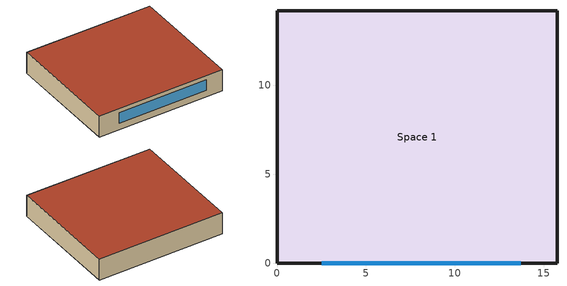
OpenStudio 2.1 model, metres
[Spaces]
Space 1
 floor ground: 15.74,14.2 15.74,0 0,0 0,14.2 z0
 wall outside: 15.74,14.2 0,14.2 0,0 15.74,0 15.74,14.2 z0:2.74
 window: 2.51,0 13.7,0 z0.85:2.21
 roof outside: 15.74,0 15.74,14.2 0,14.2 0,0 z2.74
[Site]
Denver Intl Ap: Latitude {deg}=39.83; Longitude {deg}=-104.65; Time Zone {hr}=-7; Elevation {m}=1650
[SizingPeriod:DesignDay] Sky Clearness=0; Rain Indicator=0; Snow Indicator=0; Day of Month=21; Daylight Saving Time Indicator=0; Dry-Bulb Temperature Range Modifier Type=DefaultMultipliers
Name | Maximum Dry-Bulb Temperature {C} | Daily Dry-Bulb Temperature Range {deltaC} | Humidity Indicating Conditions at Maximum Dry-Bulb | Barometric Pressure {Pa} | Wind Speed {m/s} | Wind Direction {deg} | Month | Day Type | Humidity Indicating Type | Solar Model Indicator | ASHRAE Taub | ASHRAE Taud
Denver Centennial  Golden   N Ann Clg .4% Condns WB=>MDB | 27.3 | 15.2 | 18.4 | 81198 | 4.9 | 0 | 7 | SummerDesignDay | Wetbulb | ASHRAETau | 0.424 | 2.025
Denver Centennial  Golden   N Ann Clg .4% Condns Enth=>MDB | 27.3 | 15.2 | 59700 | 81198 | 4.9 | 0 | 7 | SummerDesignDay | Enthalpy | ASHRAETau | 0.424 | 2.025
Denver Centennial  Golden   N Ann Htg 99.6% Condns DB | -18.8 | 0 | -18.8 | 81198 | 3 | 340 | 12 | WinterDesignDay | Wetbulb | ASHRAEClearSky
Denver Centennial  Golden   N Ann Clg .4% Condns DB=>MWB | 33 | 15.2 | 15.7 | 81198 | 4.9 | 0 | 7 | SummerDesignDay | Wetbulb | ASHRAETau | 0.424 | 2.025
Denver Centennial  Golden   N Ann Hum_n 99.6% Condns DP=>MCDB | -10.9 | 0 | -21.6 | 81198 | 3 | 340 | 12 | WinterDesignDay | Dewpoint | ASHRAEClearSky
Denver Centennial  Golden   N Ann Htg Wind 99.6% Condns WS=>MCDB | 3.9 | 0 | 3.9 | 81198 | 12.2 | 340 | 12 | WinterDesignDay | Wetbulb | ASHRAEClearSky
Denver Centennial  Golden   N Ann Clg .4% Condns DP=>MDB | 20.2 | 15.2 | 16.1 | 81198 | 4.9 | 0 | 7 | SummerDesignDay | Dewpoint | ASHRAETau | 0.424 | 2.025
Denver Intl Ap Ann Htg 99.6% Condns DB | -17.4 | 0 | -17.4 | 83011 | 3.3 | 160 | 12 | WinterDesignDay | Wetbulb | ASHRAEClearSky
Denver Intl Ap Ann Clg .4% Condns WB=>MDB | 27.3 | 15.2 | 18.3 | 83011 | 4.2 | 80 | 7 | SummerDesignDay | Wetbulb | ASHRAETau | 0.424 | 2.012
Denver Intl Ap Ann Clg .4% Condns Enth=>MDB | 27 | 15.2 | 58300 | 83011 | 4.2 | 80 | 7 | SummerDesignDay | Enthalpy | ASHRAETau | 0.424 | 2.012
Denver Intl Ap Ann Htg Wind 99.6% Condns WS=>MCDB | 1.8 | 0 | 1.8 | 83011 | 14.1 | 160 | 12 | WinterDesignDay | Wetbulb | ASHRAEClearSky
Denver Intl Ap Ann Hum_n 99.6% Condns DP=>MCDB | -11.7 | 0 | -21.5 | 83011 | 3.3 | 160 | 12 | WinterDesignDay | Dewpoint | ASHRAEClearSky
Denver Intl Ap Ann Clg .4% Condns DP=>MDB | 19.9 | 15.2 | 16 | 83011 | 4.2 | 80 | 7 | SummerDesignDay | Dewpoint | ASHRAETau | 0.424 | 2.012
Denver Intl Ap Ann Clg .4% Condns DB=>MWB | 34.6 | 15.2 | 15.7 | 83011 | 4.2 | 80 | 7 | SummerDesignDay | Wetbulb | ASHRAETau | 0.424 | 2.012
[Building]
Medium Office: North Axis {deg}=-0; Space Type=ASHRAE 189.1-2009 ClimateZone 4-8 MediumOffice; Default Construction Set=ASHRAE 189.1-2009 ClimateZone 4-5 (mdoff) ConstSet
[ClimateZones]
Climate Zone Institution Name 1=ASHRAE; Climate Zone Document Name 1=ANSI/ASHRAE Standard 169; Climate Zone Document Year 1=2006; Climate Zone Institution Name 2=CEC; Climate Zone Document Name 2=California Climate Zone Descriptions; Climate Zone Document Year 2=1995
[Construction]
000 ExtSlabCarpet 4in ClimateZone 1-8: MAT-CC05 4 HW CONCRETE, CP02 CARPET PAD
000 Exterior Door: 000 F08 Metal surface, 000 I01 25mm insulation board
000 Exterior Window: 000 Clear 3mm, 000 Air 13mm, 000 Clear 3mm
000 Interior Ceiling: 000 M11 100mm lightweight concrete, 000 F05 Ceiling air space resistance, 000 F16 Acoustic tile
000 Interior Door; 000 Interior Partition: 000 G05 25mm wood
000 Interior Floor: 000 F16 Acoustic tile, 000 F05 Ceiling air space resistance, 000 M11 100mm lightweight concrete
000 Interior Wall: 000 G01a 19mm gypsum board, 000 F04 Wall air space resistance, 000 G01a 19mm gypsum board
000 Interior Window: 000 Clear 3mm
ASHRAE 189.1-2009 ExtRoof IEAD ClimateZone 2-5: Roof Membrane, Roof Insulation [21], Metal Decking
ASHRAE 189.1-2009 ExtWall SteelFrame ClimateZone 4-8: MAT-SHEATH, Wall Insulation [39], 1/2IN Gypsum
ASHRAE 189.1-2009 ExtWindow ClimateZone 4-5: Theoretical Glass [207]
[DefaultConstructionSet]
ASHRAE 189.1-2009 ClimateZone 4-5 (mdoff) ConstSet: Default Exterior Surface Constructions=ASHRAE 189.1-2009 ClimateZone 4-5 (mdoff) Exterior DefSurfCons; Default Interior Surface Constructions=000 Interior DefSurfCons; Default Ground Contact Surface Constructions=000 Ground DefSurfCons; Default Exterior SubSurface Constructions=ASHRAE 189.1-2009 ClimateZone 4-5 (mdoff) Exterior DefSubCons; Default Interior SubSurface Constructions=000 Interior DefSubCons; Interior Partition Construction=000 Interior Partition
[DefaultSubSurfaceConstructions] Glass Door Construction=000 Exterior Window; Skylight Construction=000 Exterior Window; Tubular Daylight Dome Construction=000 Interior Window; Tubular Daylight Diffuser Construction=000 Interior Window
Name | Fixed Window Construction | Operable Window Construction | Door Construction
000 Interior DefSubCons | 000 Interior Window | 000 Interior Window | 000 Interior Door
ASHRAE 189.1-2009 ClimateZone 4-5 (mdoff) Exterior DefSubCons | ASHRAE 189.1-2009 ExtWindow ClimateZone 4-5 | ASHRAE 189.1-2009 ExtWindow ClimateZone 4-5 | 000 Exterior Door
[DefaultSurfaceConstructions]
Name | Floor Construction | Wall Construction | Roof Ceiling Construction
000 Ground DefSurfCons | 000 ExtSlabCarpet 4in ClimateZone 1-8 | 000 ExtSlabCarpet 4in ClimateZone 1-8 | 000 ExtSlabCarpet 4in ClimateZone 1-8
000 Interior DefSurfCons | 000 Interior Floor | 000 Interior Wall | 000 Interior Ceiling
ASHRAE 189.1-2009 ClimateZone 4-5 (mdoff) Exterior DefSurfCons | 000 ExtSlabCarpet 4in ClimateZone 1-8 | ASHRAE 189.1-2009 ExtWall SteelFrame ClimateZone 4-8 | ASHRAE 189.1-2009 ExtRoof IEAD ClimateZone 2-5
[Material]
Name | Roughness | Thickness | Conductivity | Density | Specific Heat | Thermal Absorptance | Solar Absorptance | Visible Absorptance
000 F08 Metal surface | Smooth | 0.0008 | 45.28 | 7824 | 500
000 F16 Acoustic tile | MediumSmooth | 0.0191 | 0.06 | 368 | 590
000 G01a 19mm gypsum board | MediumSmooth | 0.019 | 0.16 | 800 | 1090
000 G05 25mm wood | MediumSmooth | 0.0254 | 0.15 | 608 | 1630
000 I01 25mm insulation board | MediumRough | 0.0254 | 0.03 | 43 | 1210
000 M11 100mm lightweight concrete | MediumRough | 0.1016 | 0.53 | 1280 | 840
1/2IN Gypsum | Smooth | 0.0127 | 0.16 | 784.9 | 830 | 0.9 | 0.92 | 0.92
MAT-CC05 4 HW CONCRETE | Rough | 0.1016 | 1.311 | 2240 | 836.8 | 0.9 | 0.7 | 0.7
Metal Decking | MediumSmooth | 0.0015 | 45.006 | 7680 | 418.4 | 0.9 | 0.7 | 0.3
Roof Insulation [21] | MediumRough | 0.2105 | 0.049 | 265 | 836.8 | 0.9 | 0.7 | 0.7
Roof Membrane | VeryRough | 0.0095 | 0.16 | 1121.29 | 1460 | 0.9 | 0.7 | 0.7
Wall Insulation [39] | MediumRough | 0.1184 | 0.045 | 265 | 836.8 | 0.9 | 0.7 | 0.7
[Material:AirGap]
Name | Thermal Resistance
000 F04 Wall air space resistance | 0.15
000 F05 Ceiling air space resistance | 0.18
[Material:NoMass] Thermal Absorptance=0.9; Solar Absorptance=0.7
Name | Roughness | Thermal Resistance | Visible Absorptance
CP02 CARPET PAD | VeryRough | 0.2165 | 0.8
MAT-SHEATH | Rough | 0.3626 | 0.7
[WindowMaterial:Gas]
000 Air 13mm: Gas Type=Air; Thickness=0.0127
[WindowMaterial:Glazing] Optical Data Type=SpectralAverage; Thickness=0.003; Infrared Transmittance at Normal Incidence=0
Name | Solar Transmittance at Normal Incidence | Front Side Solar Reflectance at Normal Incidence | Back Side Solar Reflectance at Normal Incidence | Visible Transmittance at Normal Incidence | Front Side Visible Reflectance at Normal Incidence | Back Side Visible Reflectance at Normal Incidence | Front Side Infrared Hemispherical Emissivity | Back Side Infrared Hemispherical Emissivity | Conductivity | Dirt Correction Factor for Solar and Visible Transmittance | Solar Diffusing
000 Clear 3mm | 0.837 | 0.075 | 0.075 | 0.898 | 0.081 | 0.081 | 0.84 | 0.84 | 0.9
Theoretical Glass [207] | 0.3311 | 0.6189 | 0.6189 | 0.44 | 0.51 | 0.51 | 0.9 | 0.9 | 0.0133 | 1 | No
[DefaultScheduleSet]
MediumOffice Schedules: Number of People Schedule=Medium Office Bldg Occ; People Activity Level Schedule=Medium Office Activity; Lighting Schedule=Medium Office Bldg Light; Electric Equipment Schedule=Medium Office Bldg Equip; Infiltration Schedule=Medium Office Infil Quarter On
[ElectricEquipment]
ASHRAE 189.1-2009 ClimateZone 4-8 MediumOffice ElecInst: Electric Equipment Definition=ASHRAE 189.1-2009 ClimateZone 4-8 MediumOffice ElecDef; Space or SpaceType=ASHRAE 189.1-2009 ClimateZone 4-8 MediumOffice
[ElectricEquipment:Definition]
ASHRAE 189.1-2009 ClimateZone 4-8 MediumOffice ElecDef: Design Level Calculation Method=Watts/Area; Design Level=0; Watts per Space Floor Area=5.81251
[Lights]
ASHRAE 189.1-2009 ClimateZone 4-8 MediumOffice LightsInst: Lights Definition=ASHRAE 189.1-2009 ClimateZone 4-8 MediumOffice LightsDef; Space or SpaceType=ASHRAE 189.1-2009 ClimateZone 4-8 MediumOffice
[Lights:Definition]
ASHRAE 189.1-2009 ClimateZone 4-8 MediumOffice LightsDef: Design Level Calculation Method=Watts/Area; Lighting Level=0; Watts per Space Floor Area=9.68752
[People]
ASHRAE 189.1-2009 ClimateZone 4-8 MediumOffice PeopInst: People Definition=MediumOffice PeopDef; Space or SpaceType=ASHRAE 189.1-2009 ClimateZone 4-8 MediumOffice
[People:Definition]
MediumOffice PeopDef: Number of People Calculation Method=People/Area; Number of People=0; People per Space Floor Area=0.0538196; Fraction Radiant=0.3
[SpaceInfiltration:DesignFlowRate]
ASHRAE 189.1-2009 ClimateZone 4-8 MediumOffice Infil: Space or SpaceType=ASHRAE 189.1-2009 ClimateZone 4-8 MediumOffice; Design Flow Rate Calculation Method=AirChanges/Hour; Design Flow Rate=0; Air Changes per Hour=0.15
[SpaceType]
ASHRAE 189.1-2009 ClimateZone 4-8 MediumOffice: Default Schedule Set=MediumOffice Schedules; Design Specification Outdoor Air Object=MediumOffice Outdoor Air
[ThermostatSetpoint:DualSetpoint]
Medium Office Thermostat: Heating Setpoint Temperature Schedule=Medium Office HtgSetp; Cooling Setpoint Temperature Schedule=Medium Office ClgSetp
[DesignSpecification:OutdoorAir]
MediumOffice Outdoor Air: Outdoor Air Method=Sum; Outdoor Air Flow per Person=0.0107645; Outdoor Air Flow per Floor Area=0; Outdoor Air Flow Rate=0; Outdoor Air Flow Air Changes per Hour=0
[Space]
Space 1: Thermal Zone=Thermal Zone 1
[ThermalZone]
Thermal Zone 1: Thermostat=Medium Office Thermostat; Use Ideal Air Loads=Yes
[Sizing:Zone]
Thermal Zone 1: Zone Cooling Design Supply Air Temperature Input Method=SupplyAirTemperature; Zone Cooling Design Supply Air Temperature {C}=14; Zone Cooling Design Supply Air Temperature Difference {deltaC}=11.11; Zone Heating Design Supply Air Temperature Input Method=SupplyAirTemperature; Zone Heating Design Supply Air Temperature {C}=40; Zone Heating Design Supply Air Temperature Difference {deltaC}=11.11; Zone Cooling Design Supply Air Humidity Ratio {kg-H2O/kg-air}=0.0085; Zone Heating Design Supply Air Humidity Ratio {kg-H2O/kg-air}=0.008; Cooling Design Air Flow Method=DesignDay; Heating Design Air Flow Method=DesignDay; Account for Dedicated Outdoor Air System=No; Dedicated Outdoor Air System Control Strategy=NeutralSupplyAir; Dedicated Outdoor Air Low Setpoint Temperature for Design {C}=Autosize; Dedicated Outdoor Air High Setpoint Temperature for Design {C}=Autosize
[Schedule:Ruleset]
Name | Default Day Schedule | Summer Design Day Schedule | Winter Design Day Schedule
Medium Office Infil Quarter On | Medium Office Infil Quarter On Default Schedule | Medium Office Infil Quarter On Summer Design Day | Medium Office Infil Quarter On Winter Design Day
Medium Office Bldg Light | Medium Office Bldg Light Default Schedule | Medium Office Bldg Light Summer Design Day | Medium Office Bldg Light Winter Design Day
Medium Office Bldg Equip | Medium Office Bldg Equip Default Schedule | Medium Office Bldg Equip Summer Design Day | Medium Office Bldg Equip Winter Design Day
Medium Office HtgSetp | Medium Office HtgSetp Default Schedule | Medium Office HtgSetp Summer Design Day | Medium Office HtgSetp Winter Design Day
Medium Office Bldg Occ | Medium Office Bldg Occ Default Schedule | Medium Office Bldg Occ Summer Design Day | Medium Office Bldg Occ Winter Design Day
Medium Office ClgSetp | Medium Office ClgSetp Default Schedule | Medium Office ClgSetp Summer Design Day | Medium Office ClgSetp Winter Design Day
Medium Office Activity | Medium Office Activity Default Schedule | Medium Office Activity Summer Design Day | Medium Office Activity Winter Design Day
[Schedule:Day]
Medium Office Infil Quarter On Default Schedule; Medium Office Infil Quarter On Summer Design Day: 6, 0, 1, 22, 0, 0.25, 24, 0, 1
Medium Office Infil Quarter On Rule 2 Day Schedule; Medium Office Infil Quarter On Winter Design Day: 6, 0, 1, 18, 0, 0.25, 24, 0, 1
Medium Office Infil Quarter On Rule 1 Day Schedule; Medium Office Bldg Light Summer Design Day; Medium Office Bldg Equip Summer Design Day: 24, 0, 1
Medium Office Bldg Light Default Schedule: 5, 0, 0.05, 7, 0, 0.1, 8, 0, 0.3, 17, 0, 0.9, 18, 0, 0.7, 20, 0, 0.5, 22, 0, 0.3, 23, 0, 0.1, 24, 0, 0.05
Medium Office Bldg Light Rule 2 Day Schedule: 6, 0, 0.05, 8, 0, 0.1, 14, 0, 0.5, 17, 0, 0.15, 24, 0, 0.05
Medium Office Bldg Light Winter Design Day; Medium Office Bldg Equip Winter Design Day; Medium Office Bldg Occ Rule 1 Day Schedule; Medium Office Bldg Occ Winter Design Day: 24, 0, 0
Medium Office Bldg Light Rule 1 Day Schedule: 24, 0, 0.05
Medium Office Bldg Equip Default Schedule: 8, 0, 0.4, 12, 0, 0.9, 13, 0, 0.8, 17, 0, 0.9, 18, 0, 0.8, 20, 0, 0.6, 22, 0, 0.5, 24, 0, 0.4
Medium Office Bldg Equip Rule 2 Day Schedule: 6, 0, 0.3, 8, 0, 0.4, 14, 0, 0.5, 17, 0, 0.35, 24, 0, 0.3
Medium Office Bldg Equip Rule 1 Day Schedule: 24, 0, 0.3
Medium Office HtgSetp Default Schedule: 6, 0, 15.6, 22, 0, 21, 24, 0, 15.6
Medium Office HtgSetp Summer Design Day; Medium Office HtgSetp Rule 1 Day Schedule: 24, 0, 15.6
Medium Office HtgSetp Rule 2 Day Schedule: 6, 0, 15.6, 18, 0, 21, 24, 0, 15.6
Medium Office HtgSetp Winter Design Day: 24, 0, 21
Medium Office Bldg Occ Default Schedule: 6, 0, 0, 7, 0, 0.1, 8, 0, 0.2, 12, 0, 0.95, 13, 0, 0.5, 17, 0, 0.95, 18, 0, 0.7, 20, 0, 0.4, 22, 0, 0.1, 24, 0, 0.05
Medium Office Bldg Occ Summer Design Day: 6, 0, 0, 22, 0, 1, 24, 0, 0.05
Medium Office Bldg Occ Rule 2 Day Schedule: 6, 0, 0, 8, 0, 0.1, 14, 0, 0.5, 17, 0, 0.1, 24, 0, 0
Medium Office ClgSetp Default Schedule; Medium Office ClgSetp Summer Design Day: 6, 0, 26.7, 22, 0, 24, 24, 0, 26.7
Medium Office ClgSetp Rule 2 Day Schedule: 6, 0, 26.7, 18, 0, 24, 24, 0, 26.7
Medium Office ClgSetp Winter Design Day; Medium Office ClgSetp Rule 1 Day Schedule: 24, 0, 26.7
Medium Office Activity Default Schedule; Medium Office Activity Winter Design Day; Medium Office Activity Summer Design Day: 24, 0, 120
[Schedule:Rule] Apply Monday=No; Apply Tuesday=No; Apply Wednesday=No; Apply Thursday=No; Apply Friday=No; Date Specification Type=DateRange; Start Month=1; Start Day=1; End Month=12; End Day=31
Name | Schedule Ruleset | Rule Order | Day Schedule | Apply Sunday | Apply Saturday
Medium Office Infil Quarter On Rule 2 | Medium Office Infil Quarter On | 1 | Medium Office Infil Quarter On Rule 2 Day Schedule | No | Yes
Medium Office Infil Quarter On Rule 1 | Medium Office Infil Quarter On | 0 | Medium Office Infil Quarter On Rule 1 Day Schedule | Yes | No
Medium Office Bldg Light Rule 2 | Medium Office Bldg Light | 1 | Medium Office Bldg Light Rule 2 Day Schedule | No | Yes
Medium Office Bldg Light Rule 1 | Medium Office Bldg Light | 0 | Medium Office Bldg Light Rule 1 Day Schedule | Yes | No
Medium Office Bldg Equip Rule 2 | Medium Office Bldg Equip | 1 | Medium Office Bldg Equip Rule 2 Day Schedule | No | Yes
Medium Office Bldg Equip Rule 1 | Medium Office Bldg Equip | 0 | Medium Office Bldg Equip Rule 1 Day Schedule | Yes | No
Medium Office HtgSetp Rule 2 | Medium Office HtgSetp | 1 | Medium Office HtgSetp Rule 2 Day Schedule | No | Yes
Medium Office HtgSetp Rule 1 | Medium Office HtgSetp | 0 | Medium Office HtgSetp Rule 1 Day Schedule | Yes | No
Medium Office Bldg Occ Rule 2 | Medium Office Bldg Occ | 1 | Medium Office Bldg Occ Rule 2 Day Schedule | No | Yes
Medium Office Bldg Occ Rule 1 | Medium Office Bldg Occ | 0 | Medium Office Bldg Occ Rule 1 Day Schedule | Yes | No
Medium Office ClgSetp Rule 2 | Medium Office ClgSetp | 1 | Medium Office ClgSetp Rule 2 Day Schedule | No | Yes
Medium Office ClgSetp Rule 1 | Medium Office ClgSetp | 0 | Medium Office ClgSetp Rule 1 Day Schedule | Yes | No
